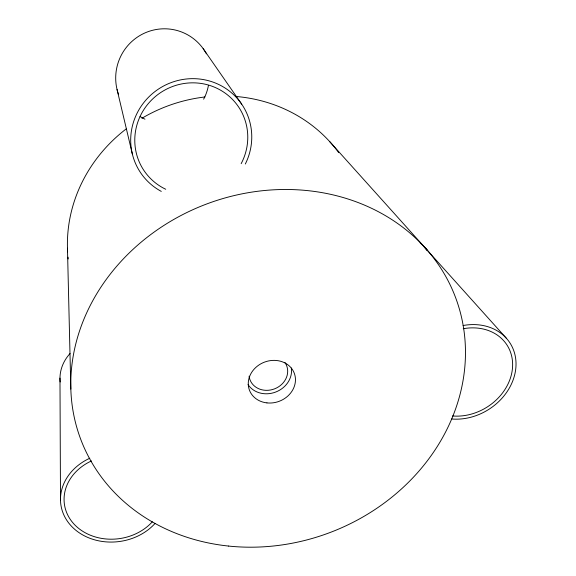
<?xml version="1.0" encoding="UTF-8"?>
<svg xmlns="http://www.w3.org/2000/svg" width="576" height="576" viewBox="0 0 576 576"><rect width="100%" height="100%" fill="white"/><g stroke="black" fill="none" stroke-linecap="round" stroke-linejoin="round"><path stroke-width="0.86" d="M329.508 141.408L427.536 250.502M423.792 246.377L506.138 338.011M203.17 48.658L241.682 104.141M117.043 89.467L132.3 153.828M67.464 248.227L70.834 389.081M59.976 378.086L60.494 500.098M152.352 521.777A49.615 41.638 -7.7 0 1 75.146 525.262A49.615 41.638 -7.7 0 1 91.433 460.944M155.059 523.433A53.158 44.611 -7.7 0 1 72.353 527.126A53.158 44.611 -7.7 0 1 89.798 458.222M60.156 381.974A43.459 38.534 -5.9 0 1 70.049 353.527M165.737 189.266A57.002 55.39 -34.3 0 1 141.048 114.48A57.002 55.39 -34.3 0 1 217.476 88.538A57.002 55.39 -34.3 0 1 241.164 163.663M161.287 191.398A61.078 59.35 -34.3 0 1 138.103 111.254A61.078 59.35 -34.3 0 1 219.319 84.773A61.078 59.35 -34.3 0 1 245.333 164.002M208.447 85.32A45.634 45.022 -69.4 0 1 203.638 99.194M144.972 119.174A45.634 45.022 -69.4 0 1 140.062 116.518M118.418 94.162A48.895 48.24 -69.4 0 1 144.382 33.185A48.895 48.24 -69.4 0 1 206.431 53.842M463.234 328.73A50.112 41.587 -32 0 1 512.323 369.648A50.112 41.587 -32 0 1 452.498 415.958M463.111 325.512A53.69 44.561 -32 0 1 515.7 369.353A53.69 44.561 -32 0 1 451.627 418.982M420.235 243.014A43.862 38.448 -34.7 0 1 426.809 250.193M68.22 258.948A149.753 139.752 -22.8 0 1 68.033 257.17M67.615 251.82A149.753 139.752 -22.8 0 1 126.137 128.959M141.919 118.274A149.753 139.752 -22.8 0 1 204.941 96.977M236.441 96.509A149.753 139.752 -22.8 0 1 338.674 152.582M284.904 362.441A19.642 17.222 -21 0 1 274.514 388.872A19.642 17.222 -21 0 1 249.098 376.178M291.319 367.992A23.573 20.671 -21 0 1 275.724 392.033A23.573 20.671 -21 0 1 248.054 384.588M228.643 546.07A200.376 175.464 -21 0 0 455.314 296.863A200.376 175.464 -21 0 0 120.391 262.094A200.376 175.464 -21 0 0 228.643 546.07M266.94 402.89A23.969 20.923 -20.9 0 0 294.314 373.32A23.969 20.923 -20.9 0 0 254.333 368.914A23.969 20.923 -20.9 0 0 266.94 402.89"/></g></svg>
